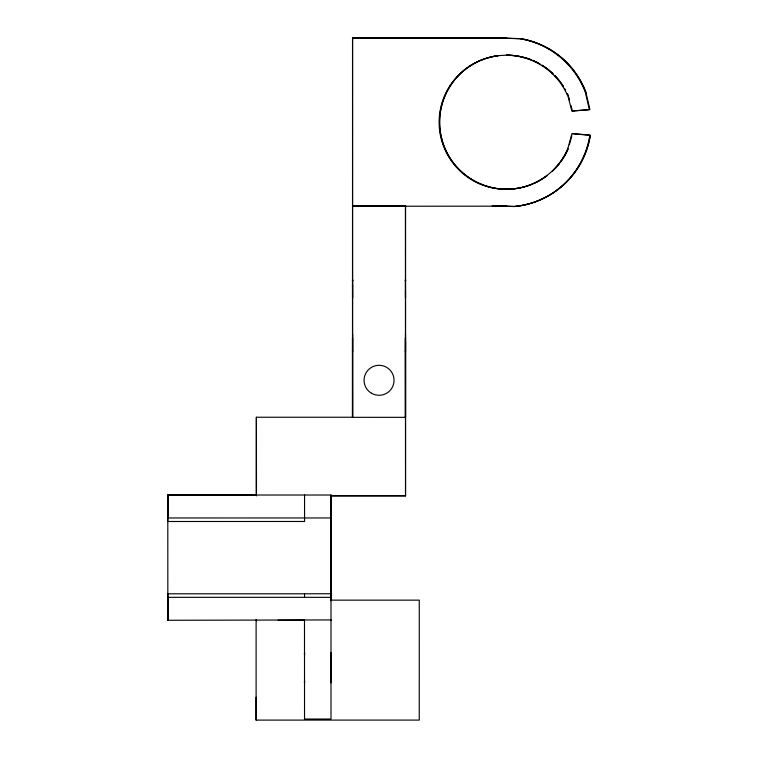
<?xml version="1.0" encoding="UTF-8"?>
<svg xmlns="http://www.w3.org/2000/svg" width="758" height="758" viewBox="0 0 758 758"><rect width="100%" height="100%" fill="white"/><g stroke="black" fill="none" stroke-linecap="round" stroke-linejoin="round"><path stroke-width="1.14" d="M256.46 495.808L256.431 417.241L352.593 417.251L352.489 337.698M330.943 600.81L331.009 494.974L331 719.039L304.536 719.039L304.489 619.93M304.545 597.332L304.545 593.798L331.009 593.732M330.981 682.333L330.981 682.844L330.99 652.856L330.99 653.368M498.451 37.9L352.555 38.08L352.479 417.307L352.565 337.954M379.123 38.279L405.539 38.099L352.555 38.08L352.622 417.326L405.539 417.336L405.407 337.708M506.628 206.167A84.735 84.735 0 0 1 500.886 205.968A84.735 84.735 0 0 0 506.619 206.167L352.669 206.261L352.593 205.655L405.587 205.674L405.53 495.817L405.407 205.636M352.508 280.943L352.517 279.711L352.622 297.828M405.426 280.953L405.435 279.721L405.539 297.837M496.206 205.806L514.853 206.441A84.669 84.669 0 0 0 590.169 136.061L590.179 135.132L572.423 133.569M330.962 620.65L331.009 620.177M256.403 620.802L256.46 620.262M330.943 495.76L405.426 495.798M567.941 148.18L571.911 133.683L589.696 135.246L589.667 136.175A84.669 84.669 0 0 1 514.341 206.555L492.226 205.806M569.362 144.721L571.816 135.796M498.423 37.9L520.547 38.649A84.669 84.669 0 0 1 585.934 92.448L589.904 109.569L572.394 110.971L570.954 105.504M278.082 620.271L304.545 620.167M353.19 38.165L506.657 38.184M506.145 38.298L352.622 38.09M304.555 494.974L304.555 521.476L167.802 521.495L167.802 495.031L256.46 494.974L256.45 495.599L256.431 417.241L256.394 495.334L256.422 494.841M331.028 517.951L167.802 517.96L167.821 495.031L331.028 495.021M331.009 495.855L405.53 495.817M304.545 593.798L167.84 593.789L167.869 620.271L330.952 619.93M331.028 597.332L167.85 597.332L167.85 620.271L167.793 495.031M330.327 600.146L419.269 600.146L419.259 720.091L256.09 720.1L256.09 697.17M352.517 205.655L353.171 205.655M405.483 337.964L405.445 417.307L405.511 333.994M497.921 38.014L520.035 38.762A84.669 84.669 0 0 1 585.422 92.561L589.392 109.683L571.883 111.085L568.14 96.872A67.026 67.026 0 0 0 465.545 68.95A67.026 67.026 0 0 0 465.128 175.306A67.026 67.026 0 0 0 567.969 148.18M568.652 96.759L569.542 100.037M405.511 341.479L405.511 350.84M352.593 350.831L352.593 333.984M352.517 284.553L352.527 297.79M405.445 290.314L405.445 297.799M256.109 619.561L256.109 720.1M561.062 161.321A67.026 67.026 0 0 0 568.026 149.127A67.026 67.026 0 0 1 560.342 162.259M552.591 170.976A67.026 67.026 0 0 0 559.669 163.188A67.026 67.026 0 0 1 552.563 170.976M547.248 175.505A67.026 67.026 0 0 1 533.13 183.749A67.026 67.026 0 0 0 547.219 175.505M567.268 93.566A67.026 67.026 0 0 1 568.235 95.698M564.511 88.373A67.026 67.026 0 0 1 565.658 90.429M567.24 93.566A67.026 67.026 0 0 1 568.197 95.688M506.117 206.28A84.735 84.735 0 0 1 498.082 205.892M590.141 136.061A84.669 84.669 0 0 1 514.824 206.441M520.519 38.649A84.669 84.669 0 0 1 585.906 92.438M304.526 680.836L304.526 682.844L304.526 680.836M304.536 653.368L304.526 654.865L304.536 652.856L304.536 653.368M352.612 279.74L352.612 280.972L352.612 279.74M352.508 350.802L352.603 352.063L352.498 350.802M405.53 279.749L405.53 280.981L405.53 279.749M405.426 350.812L405.521 352.072L405.416 350.812M441.838 139.264A67.026 67.026 0 0 0 532.059 184.194A67.026 67.026 0 0 1 441.81 139.264A67.026 67.026 0 0 1 498.129 55.685A67.026 67.026 0 0 0 441.838 139.264M531.472 59.91A67.026 67.026 0 0 0 506.325 55.145A67.026 67.026 0 0 1 531.443 59.91M539.885 63.956A67.026 67.026 0 0 0 532.542 60.346A67.026 67.026 0 0 1 539.857 63.956M552.97 73.725A67.026 67.026 0 0 0 541.904 65.16A67.026 67.026 0 0 1 552.942 73.725M559.991 81.58A67.026 67.026 0 0 0 554.648 75.383A67.026 67.026 0 0 1 559.963 81.57M563.317 86.365A67.026 67.026 0 0 0 560.683 82.508A67.026 67.026 0 0 1 563.289 86.365M371.562 393.279A14.989 14.989 0 0 0 394.056 380.298A14.989 14.989 0 0 0 371.572 367.308A14.989 14.989 0 0 0 371.562 393.279"/></g></svg>
